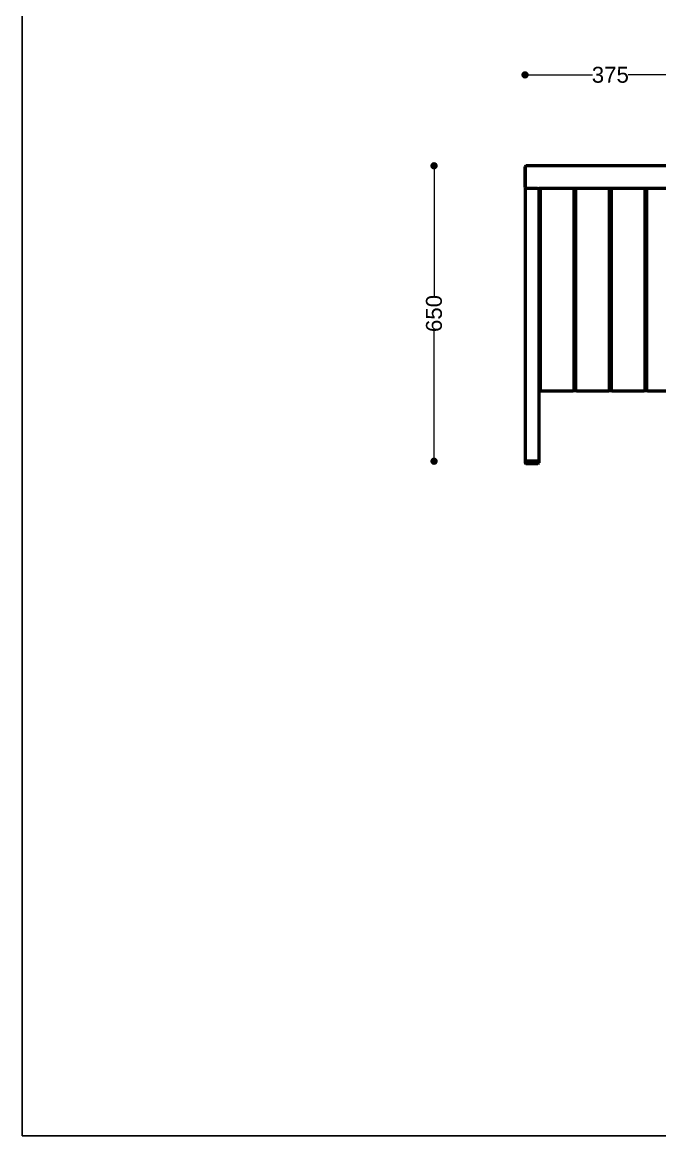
# Model space of a CAD drawing. Header units: millimetres. Extents: x 28427 to 31849, y 14632 to 18545.
# Drawn here: x 28427 to 29828, y 14632 to 17081 of the extents above; entities that cross this region are included whole.
import ezdxf

# ---------------------------------------------------------------- set-up
doc = ezdxf.new("R2010")
doc.units = ezdxf.units.MM
doc.header["$LTSCALE"] = 3
doc.layers.add('Krawędzie widoczneARTUR', color=7, linetype='Continuous', lineweight=50)
doc.styles.get("Standard").update_dxf_attribs({"font": 'arial.ttf'})
doc.dimstyles.new('MATEUSZ', dxfattribs={"dimtxt": 35, "dimasz": 16, "dimexe": 0.18, "dimexo": 0.0625, "dimgap": 0.09, "dimtad": 0, "dimdec": 0, "dimdsep": 46, "dimtxsty": 'Standard', "dimblk": 'DOT', "dimcen": 0.09, "dimse1": 1, "dimse2": 1, "dimadec": 0, "dimazin": 0, "dimtfac": 1, "dimtdec": 0, "dimtofl": 0, "dimtmove": 0, "dimatfit": 3, "dimfxl": 0, "dimtolj": 1, "dimtzin": 0, "dimlwd": 9, "dimlwe": 9, "dimarcsym": 0})

# ---------------------------------------------------------------- blocks, each defined once
blk = doc.blocks.new('_Dot')
at = {"color": 0, "linetype": 'ByBlock', "lineweight": -2}
blk.add_line((-0.5, 0), (-1, 0), dxfattribs=at)
at = {"color": 0, "linetype": 'ByBlock', "const_width": 0.5}
blk.add_lwpolyline([(-0.25, 0, 1), (0.25, 0, 1)], format="xyb", close=True, dxfattribs=at)
blk = doc.blocks.new('*D15')
at = {"color": 0, "lineweight": 9}
for p, q in [((29547.9, 16965.6), (29680.5, 16965.6)), ((29890.9, 16965.6), (29758.3, 16965.6))]:
    blk.add_line(p, q, dxfattribs=at)
at = {"layer": 'Defpoints', "color": 0}
for p in [(29531.9, 16965.6), (29531.9, 16740.6), (29906.9, 16740.6)]:
    blk.add_point(p, dxfattribs=at)
at = {"color": 0, "lineweight": 9, "xscale": 16, "yscale": 16, "zscale": 16, "rotation": 180}
blk.add_blockref('_Dot', (29531.9, 16965.6), dxfattribs=at)
at = {"color": 0, "lineweight": 9, "xscale": 16, "yscale": 16, "zscale": 16}
blk.add_blockref('_Dot', (29906.9, 16965.6), dxfattribs=at)
at = {"color": 0, "insert": (29719.4, 16965.6), "char_height": 35, "attachment_point": 5}
blk.add_mtext('\\A1;375', dxfattribs=at)
blk = doc.blocks.new('*D16')
at = {"color": 0, "lineweight": 9}
for p, q in [((29331.9, 16749.6), (29331.9, 16479.4)), ((29331.9, 16131.6), (29331.9, 16401.8))]:
    blk.add_line(p, q, dxfattribs=at)
at = {"layer": 'Defpoints', "color": 0}
for p in [(29331.9, 16765.6), (29546.9, 16765.6), (29546.9, 16115.6)]:
    blk.add_point(p, dxfattribs=at)
at = {"color": 0, "lineweight": 9, "xscale": 16, "yscale": 16, "zscale": 16}
for p, rotation in [((29331.9, 16765.6), 90), ((29331.9, 16115.6), 270)]:
    blk.add_blockref('_Dot', p, dxfattribs=dict(at, rotation=rotation))
at = {"color": 0, "insert": (29331.9, 16440.6), "char_height": 35, "attachment_point": 5, "rotation": 90}
blk.add_mtext('\\A1;650', dxfattribs=at)

msp = doc.modelspace()

# ---------------------------------------------------------------- linework, layer by layer
msp.add_lwpolyline([(28426.8, 18545.3), (31848.9, 18545.3), (31848.9, 14631.6), (28426.8, 14631.6)], close=True)
at = {"layer": 'Krawędzie widoczneARTUR'}
for p, q in [((29531.9, 16718.1), (29531.9, 16763.1)), ((29531.9, 16763.1), (29531.9, 16718.1)), ((29904.4, 16765.6), (29534.4, 16765.6)), ((29531.9, 16715.6), (29534.4, 16715.6)), ((29531.9, 16715.6), (29531.9, 16115.6)), ((29559.4, 16715.6), (29534.4, 16715.6)), ((29559.4, 16715.6), (29561.9, 16715.6)), ((29566.9, 16715.6), (29561.9, 16715.6)), ((29561.9, 16715.6), (29561.9, 16115.6)), ((29564.9, 16713.6), (29564.9, 16272.6)), ((29637.9, 16715.6), (29566.9, 16715.6)), ((29644.9, 16715.6), (29637.9, 16715.6)), ((29639.9, 16272.6), (29639.9, 16713.6)), ((29642.9, 16713.6), (29642.9, 16272.6)), ((29715.9, 16715.6), (29644.9, 16715.6)), ((29722.9, 16715.6), (29715.9, 16715.6)), ((29717.9, 16272.6), (29717.9, 16713.6)), ((29720.9, 16713.6), (29720.9, 16272.6)), ((29793.9, 16715.6), (29722.9, 16715.6)), ((29800.9, 16715.6), (29793.9, 16715.6)), ((29795.9, 16272.6), (29795.9, 16713.6)), ((29798.9, 16713.6), (29798.9, 16272.6)), ((29871.9, 16715.6), (29800.9, 16715.6)), ((29561.9, 16675.6), (29564.9, 16675.6)), ((29564.9, 16672.6), (29564.4, 16672.6)), ((29564.4, 16670.6), (29564.9, 16670.6)), ((29639.9, 16675.6), (29642.9, 16675.6)), ((29639.9, 16672.6), (29642.9, 16672.6)), ((29717.9, 16675.6), (29720.9, 16675.6)), ((29717.9, 16672.6), (29719.4, 16672.6)), ((29719.4, 16672.6), (29719.4, 16675.6)), ((29719.4, 16675.6), (29719.4, 16672.6)), ((29720.9, 16672.6), (29719.4, 16672.6)), ((29795.9, 16675.6), (29798.9, 16675.6)), ((29798.9, 16672.6), (29795.9, 16672.6)), ((29561.9, 16310.6), (29564.9, 16310.6)), ((29639.9, 16310.6), (29642.9, 16310.6)), ((29717.9, 16310.6), (29720.9, 16310.6)), ((29795.9, 16310.6), (29798.9, 16310.6)), ((29564, 16274.7), (29561.9, 16274.7)), ((29564, 16274.7), (29564, 16270.6)), ((29566.9, 16270.6), (29564, 16270.6)), ((29566.9, 16270.6), (29637.9, 16270.6)), ((29644.9, 16270.6), (29637.9, 16270.6)), ((29644.9, 16270.6), (29715.9, 16270.6)), ((29722.9, 16270.6), (29715.9, 16270.6)), ((29722.9, 16270.6), (29793.9, 16270.6)), ((29800.9, 16270.6), (29793.9, 16270.6)), ((29800.9, 16270.6), (29871.9, 16270.6)), ((29531.9, 16115.6), (29533.4, 16115.6)), ((29531.9, 16115.6), (29531.9, 16112.1)), ((29560.4, 16115.6), (29533.4, 16115.6)), ((29533.4, 16110.6), (29560.4, 16110.6)), ((29534.4, 16115.6), (29559.4, 16115.6)), ((29560.4, 16115.6), (29561.9, 16115.6)), ((29561.9, 16115.6), (29561.9, 16112.1))]:
    msp.add_line(p, q, dxfattribs=at)
for centre, radius, start, end in [((29534.4, 16763.1), 2.5, 90, 180), ((29534.4, 16763.1), 2.5, 90, 180), ((29534.4, 16718.1), 2.5, 180, 270), ((29534.4, 16718.1), 2.5, 180, 270), ((29566.9, 16713.6), 2, 90, 180), ((29637.9, 16713.6), 2, 0, 90), ((29644.9, 16713.6), 2, 90, 180), ((29715.9, 16713.6), 2, 0, 90), ((29722.9, 16713.6), 2, 90, 180), ((29793.9, 16713.6), 2, 0, 90), ((29800.9, 16713.6), 2, 90, 180), ((29564.4, 16675.1), 2.49, 180, 270), ((29564.4, 16675.1), 4.49, 236.3192, 270), ((29564, 16274.7), 2.63, 215.9152, 270), ((29564, 16274.7), 4.13, 238.9532, 270), ((29566.9, 16272.6), 2, 180, 270), ((29637.9, 16272.6), 2, 270, 0), ((29644.9, 16272.6), 2, 180, 270), ((29715.9, 16272.6), 2, 270, 0), ((29722.9, 16272.6), 2, 180, 270), ((29793.9, 16272.6), 2, 270, 0), ((29800.9, 16272.6), 2, 180, 270), ((29533.4, 16112.1), 1.5, 180, 270), ((29560.4, 16112.1), 1.5, 270, 0)]:
    msp.add_arc(centre, radius, start, end, dxfattribs=at)

# ---------------------------------------------------------------- dimensions: what is measured, and where the dimension line sits
dim = msp.add_linear_dim(base=(29531.9, 16965.6), p1=(29906.9, 16740.6), p2=(29531.9, 16740.6), dimstyle='MATEUSZ')
dim.commit()
dim.dimension.update_dxf_attribs({"geometry": '*D15', "text_midpoint": (29719.4, 16965.6)})
dim = msp.add_linear_dim(base=(29331.9, 16765.6), p1=(29546.9, 16115.6), p2=(29546.9, 16765.6), angle=90, dimstyle='MATEUSZ')
dim.commit()
dim.dimension.update_dxf_attribs({"geometry": '*D16', "text_midpoint": (29331.9, 16440.6)})

doc.saveas('drawing.dxf')
